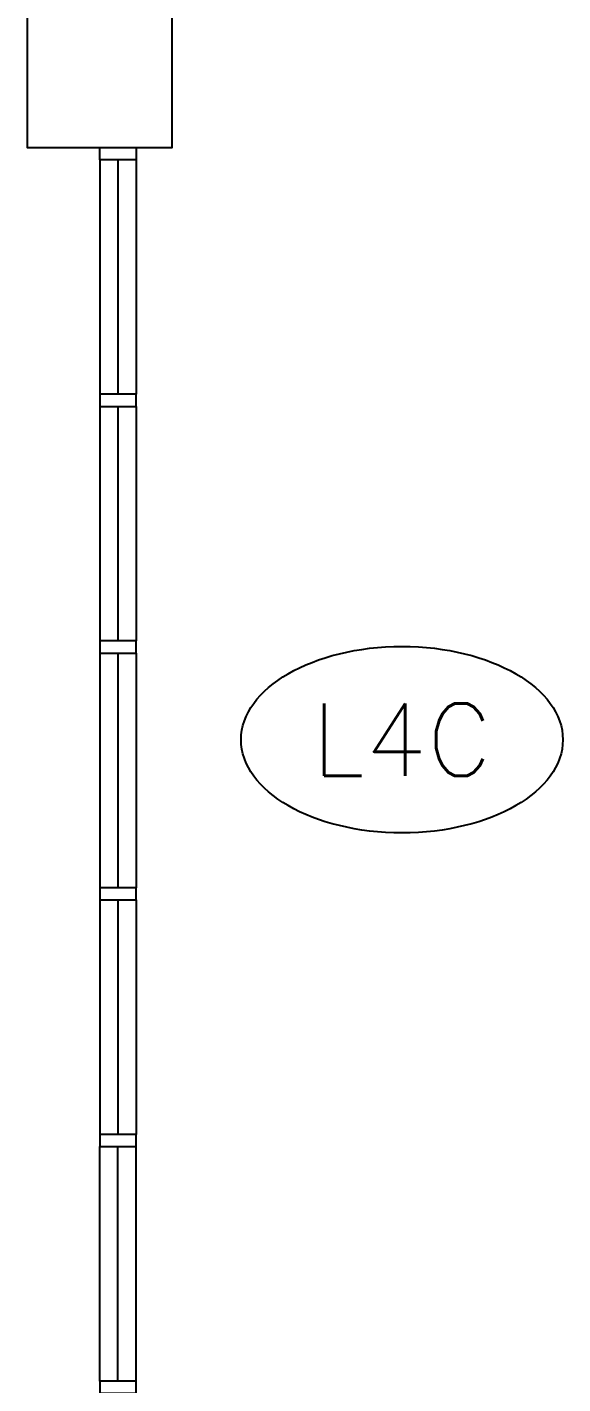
# Model space of a CAD drawing. Header units: inches. Extents: x 68509 to 118759, y -70653 to -42503.
# Drawn here: x 98209 to 100423, y -60665 to -55055 of the extents above; entities that cross this region are included whole.
import ezdxf
from ezdxf.enums import TextEntityAlignment as Align

# ---------------------------------------------------------------- set-up
doc = ezdxf.new("R2010")
doc.units = ezdxf.units.IN
doc.header["$MEASUREMENT"] = 0
doc.layers.add('M-X-BKGD', color=8, linetype='Continuous')
doc.styles.add('SIMPLEX', font='simplex.shx')

msp = doc.modelspace()

# ---------------------------------------------------------------- linework, layer by layer
at = {"layer": 'M-X-BKGD', "ltscale": 0.2}
for p, q in [((98209, -54952.9), (98209, -55552.9)), ((98809, -55552.9), (98809, -54952.9)), ((98209, -55552.9), (98809, -55552.9)), ((98509, -55602.9), (98509, -55552.9)), ((98509, -55552.9), (98659, -55552.9)), ((98659, -55552.9), (98659, -55602.9)), ((98659, -55602.9), (98509, -55602.9)), ((98509, -55602.9), (98509, -56572.9)), ((98584, -55602.9), (98584, -56572.9)), ((98659, -55602.9), (98659, -56572.9)), ((98659, -56572.9), (98509, -56572.9)), ((98509, -56572.9), (98509, -56622.9)), ((98659, -56622.9), (98659, -56572.9)), ((98509, -56622.9), (98659, -56622.9)), ((98509, -56622.9), (98509, -57592.9)), ((98584, -56622.9), (98584, -57592.9)), ((98659, -56622.9), (98659, -57592.9)), ((98659, -57592.9), (98509, -57592.9)), ((98509, -57592.9), (98509, -57642.9)), ((98659, -57642.9), (98659, -57592.9)), ((98509, -57642.9), (98659, -57642.9)), ((98509, -57642.9), (98509, -58612.9)), ((98584, -57642.9), (98584, -58612.9)), ((98659, -57642.9), (98659, -58612.9)), ((98659, -58612.9), (98509, -58612.9)), ((98509, -58612.9), (98509, -58662.9)), ((98659, -58662.9), (98659, -58612.9)), ((98509, -58662.9), (98659, -58662.9)), ((98509, -58662.9), (98509, -59632.9)), ((98584, -58662.9), (98584, -59632.9)), ((98659, -58662.9), (98659, -59632.9)), ((98659, -59632.9), (98509, -59632.9)), ((98509, -59632.9), (98509, -59682.9)), ((98509, -59682.9), (98659, -59682.9)), ((98509, -60652.9), (98509, -59682.9)), ((98584, -60652.9), (98584, -59682.9)), ((98659, -59682.9), (98659, -59632.9)), ((98659, -60652.9), (98659, -59682.9)), ((98659, -60652.9), (98509, -60652.9)), ((98509, -60652.9), (98509, -60702.9)), ((98659, -60702.9), (98659, -60652.9))]:
    msp.add_line(p, q, dxfattribs=at)
at = {"layer": 'M-X-BKGD'}
for p, q in [((98509, -55602.9), (98509, -56572.9)), ((98584, -55602.9), (98584, -56572.9)), ((98659, -55602.9), (98659, -56572.9)), ((98509, -56622.9), (98509, -57592.9)), ((98584, -56622.9), (98584, -57592.9)), ((98659, -56622.9), (98659, -57592.9)), ((98509, -57642.9), (98509, -58612.9)), ((98584, -57642.9), (98584, -58612.9)), ((98659, -57642.9), (98659, -58612.9)), ((98509, -58662.9), (98509, -59632.9)), ((98584, -58662.9), (98584, -59632.9)), ((98659, -58662.9), (98659, -59632.9)), ((98509, -60652.9), (98509, -59682.9)), ((98584, -60652.9), (98584, -59682.9)), ((98659, -60652.9), (98659, -59682.9))]:
    msp.add_line(p, q, dxfattribs=at)
for points in [[(98809, -54952.9), (98209, -54952.9), (98209, -55552.9), (98809, -55552.9)], [(98659, -55602.9), (98509, -55602.9), (98509, -55552.9), (98659, -55552.9)], [(98659, -56572.9), (98509, -56572.9), (98509, -56622.9), (98659, -56622.9)], [(98659, -57592.9), (98509, -57592.9), (98509, -57642.9), (98659, -57642.9)], [(98659, -58612.9), (98509, -58612.9), (98509, -58662.9), (98659, -58662.9)], [(98659, -59632.9), (98509, -59632.9), (98509, -59682.9), (98659, -59682.9)], [(98659, -60652.9), (98509, -60652.9), (98509, -60702.9), (98659, -60702.9)]]:
    msp.add_lwpolyline(points, close=True, dxfattribs=at)
msp.add_ellipse((99758.5, -58001), major_axis=(-665, 0), ratio=0.580004, dxfattribs=at)

# ---------------------------------------------------------------- texts
at = {"layer": 'M-X-BKGD', "style": 'SIMPLEX'}
msp.add_text('L4C', height=300, dxfattribs=at).set_placement((99758.5, -58001), align=Align.MIDDLE_CENTER)

doc.saveas('drawing.dxf')
